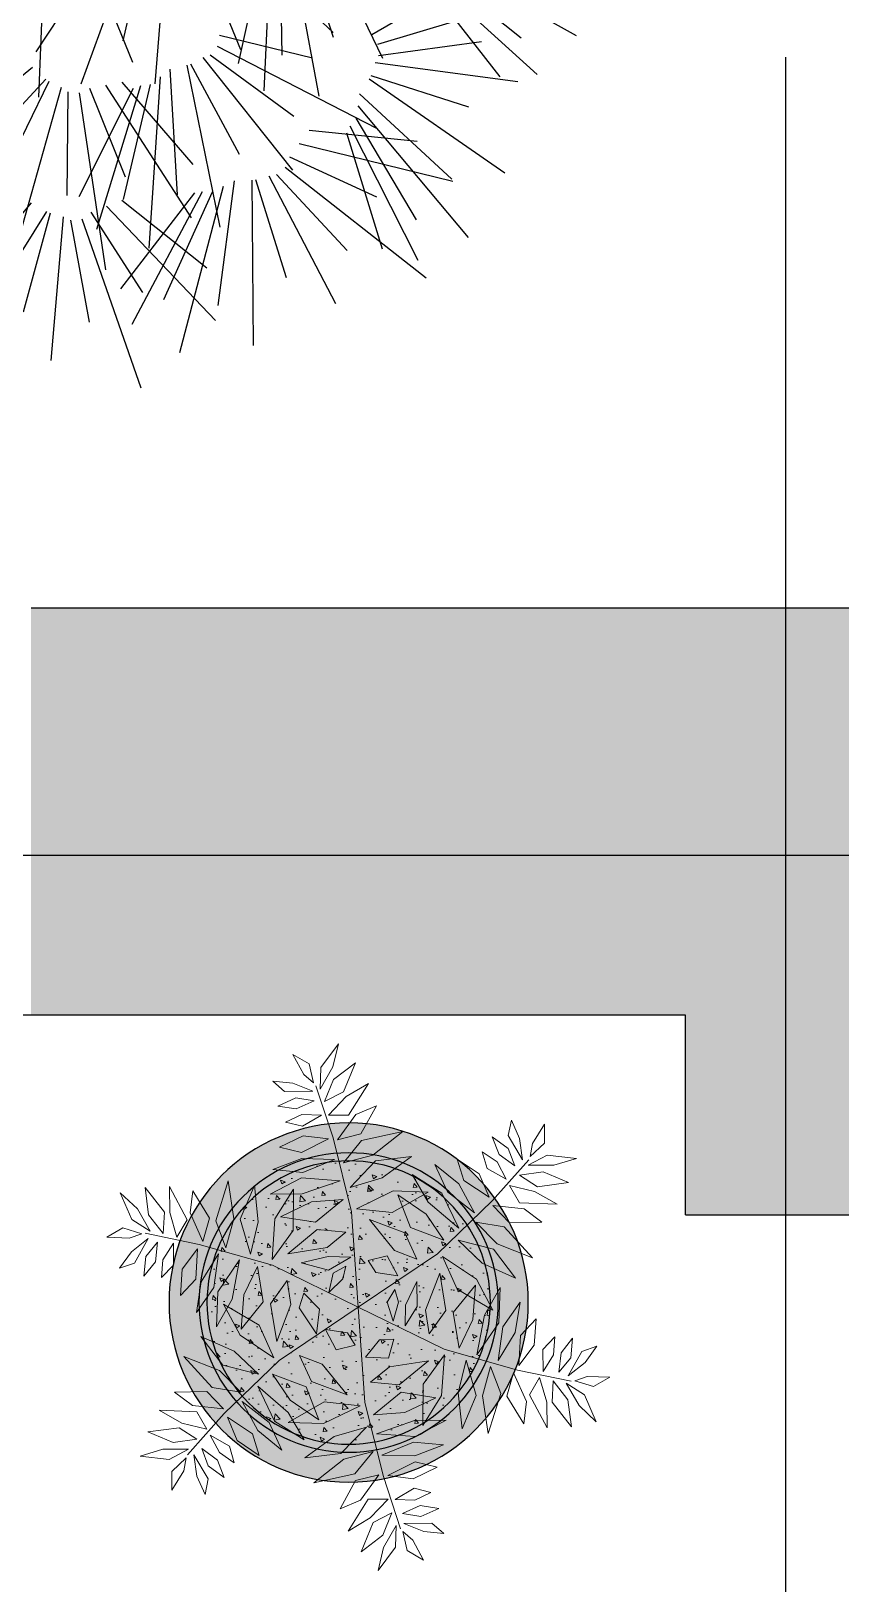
# Model space of a CAD drawing. Header units: millimetres. Extents: x 11159 to 50121, y 18346 to 37577.
# Drawn here: x 16090 to 17105, y 34044 to 35989 of the extents above; entities that cross this region are included whole.
import ezdxf

# ---------------------------------------------------------------- set-up
doc = ezdxf.new("R2010")
doc.units = ezdxf.units.MM
for name, color, linetype in [('axis', 40, 'Continuous'), ('floor hatch', 252, 'Continuous'), ('HATCH', 8, 'Continuous'), ('wall', 5, 'Continuous')]:
    doc.layers.add(name, color=color, linetype=linetype)

# ---------------------------------------------------------------- blocks, each defined once
blk = doc.blocks.new('rast1')
at = {"color": 0}
for p, q in [((-0.06315811164677143, -0.03585468872915953), (0.08569683972746134, -0.4027261368464679)), ((0.2192878499627113, -0.037205571657978), (0.3562046596780419, -0.3712459012167528)), ((0.2622560076415539, -0.02003540599253029), (0.5882313828915358, -0.3283682828769088)), ((0.5316840847954154, -0.01969817979261279), (0.7117006741464138, -0.3923900796798989)), ((0.04970794729888439, -0.06177469692192972), (-0.1565440567210317, -0.3767795282183215)), ((-0.1321830898523331, -0.04221095365937799), (-0.1495096860453486, -0.4905734157655388)), ((0.1029881369322538, -0.05377449188381433), (-0.04425678215920925, -0.4581711359787732)), ((0.1316334316506982, -0.04232787631917745), (0.06173261161893606, -0.3493644630070776)), ((0.1757467733696103, -0.04463620169553906), (0.1413639755919576, -0.4570959546836093)), ((0.4736675499007106, -0.0645469173323363), (0.5523874089121819, -0.487655526958406)), ((0.4925197558477521, -0.0401302786776796), (0.588367591612041, -0.3400815787026659)), ((0.4156509516760707, -0.1093959731515497), (0.3504612315446138, -0.4058723679045215)), ((0.4318477623164654, -0.09851583372801542), (0.4143174327909946, -0.4746283439453691)), ((0.454815280623734, -0.08896387426648289), (0.4599880948662758, -0.3851852506631985)), ((0.8214491112157702, -0.1266474957810715), (1.197489694692194, -0.3359587271697819)), ((0.8209275240078568, -0.1805224418640137), (1.099373530596495, -0.4339701761491597)), ((0.8282245015725493, -0.1567421781364828), (1.059633322060108, -0.3417389880632982)), ((0.6848752424120903, -0.3334588669240475), (0.8921738211065531, -0.2134932789485902)), ((0.7001427207142115, -0.3574518320383504), (1.12998912204057, -0.2287615846144035)), ((0.8189728315919638, -0.1999361815396696), (1.005688882432878, -0.4392791747814044)), ((0.3036091579124331, -0.3348532447125763), (0.5362184839323163, -0.3919263967545703)), ((0.2799279922619462, -0.3846910753054544), (0.489791227504611, -0.5378651596838608)), ((0.2980005666613579, -0.3627333807526156), (0.6971608893945813, -0.5676727503305301)), ((0.7023183731362224, -0.3858071636641398), (0.9597808932885528, -0.3509083307581022)), ((-0.1649989252910018, -0.4162225922336802), (-0.4092732612043619, -0.6149375607492402)), ((0.1788138821721077, -0.4206449161283672), (0.1975116971880198, -0.7349822856485844)), ((0.221814421005547, -0.4105321046663448), (0.3040793426334858, -0.8161645828513429)), ((0.2310066279023886, -0.4072634500917047), (0.3528436692431569, -0.6331550681497902)), ((0.2615435784682631, -0.3912283844547346), (0.4863643953576684, -0.6736903378041461)), ((0.6935874307528138, -0.4032569120172411), (1.051395347341895, -0.4512428406160325)), ((-0.1316817821934819, -0.4452274763025343), (-0.4129575621336699, -0.748854155302979)), ((-0.1236610114574432, -0.4507815740071237), (-0.2359106158837676, -0.6815873669693246)), ((-0.09281318727880716, -0.4662101333960891), (-0.1908586695790291, -0.8136525574373081)), ((0.1055883467197418, -0.4622139520943165), (-0.004404289647936821, -0.8223105401266366)), ((0.01823145058006048, -0.4600387667305768), (0.2329613454639912, -0.7926699864910915)), ((0.05894724559038877, -0.4526332068489864), (0.2366459649056196, -0.6587533339625224)), ((0.1302046114578843, -0.4586381567642093), (0.06196585483849049, -0.7469389265170321)), ((0.1545093161985278, -0.4396413899958134), (0.1261562211439013, -0.8690756851574406)), ((0.6783053707331419, -0.444699622108601), (1.01861828006804, -0.68026776262559)), ((0.6826708419248462, -0.435974747990258), (0.9270178889855742, -0.5144974077120423)), ((-0.0767716458067298, -0.4773183289216831), (-0.07858951110392809, -0.737128977663815)), ((0.08720407262444496, -0.4687509682262316), (-0.04927502758800983, -0.7398992810631171)), ((-0.04839329607784748, -0.4791697047185153), (0.01829051692038774, -0.9228840017458424)), ((-0.02248434443026781, -0.4674443264957517), (0.0669973511248827, -0.689609736436978)), ((0.6542973695322871, -0.4817796864081174), (0.8855239441618323, -0.6955362329026684)), ((0.6455569481477141, -0.542853023740463), (0.7960470169782639, -0.798052163911052)), ((0.649927107617259, -0.5123162012314424), (0.9269468458369374, -0.8416758476523682)), ((0.5280233342200518, -0.57304589508567), (0.7987349517643452, -0.6009306921623647)), ((0.6215489469468594, -0.5799330880399793), (0.7109407652169466, -0.8700314421439543)), ((0.6302799908444285, -0.5624836474889889), (0.8003889443352818, -0.8983867238275707)), ((0.50350172072649, -0.606382193043828), (0.8879899503663182, -0.700834603398107)), ((0.4789801072329283, -0.639718491001986), (0.6965618832036853, -0.7398314980091527)), ((0.3843277720734477, -0.6985283894464374), (0.3882451960816979, -1.112400203361176)), ((0.3939727954566479, -0.6970606404356658), (0.4708019522950053, -0.9419454466551542)), ((0.4269948322325945, -0.6871020378312096), (0.5942235877737403, -1.007045311038382)), ((0.4462848799303174, -0.6841665398096666), (0.6233238521963358, -0.8743298379704356)), ((0.4681905172765255, -0.6660309031140059), (0.8212893158197403, -0.9428888941183686)), ((0.2411247892305255, -0.730187320150435), (0.05574204958975315, -0.9705645074136555)), ((0.2604146441444755, -0.7272520833648741), (0.08418508432805538, -1.059984821360558)), ((0.2852625232189894, -0.7284052344039083), (0.1636340208351612, -0.9985540255438536)), ((0.3127263765782118, -0.7143577240640298), (0.2035197196528316, -1.130640822462738)), ((0.3401900380849838, -0.7003104751929641), (0.2989900056272745, -1.012496553361416)), ((-0.1680109398439527, -0.7548471292247996), (-0.3708441704511642, -0.9957127989036962)), ((-0.1298601534217596, -0.7771144324215129), (-0.349436235614121, -1.12795851228293)), ((0.02017985284328461, -0.7636478757485747), (0.293291075155139, -1.050288272090256)), ((0.05879428517073393, -0.748763523530215), (0.2718834429979324, -0.9180424420628697)), ((-0.1209427062422037, -0.7810716935200617), (-0.1880799327045679, -1.028789033531211)), ((-0.08775497693568468, -0.7904633532743901), (-0.1191404229030013, -1.150107772555202)), ((-0.06992008350789547, -0.7983778754714876), (-0.02315058838576078, -1.053950745961629)), ((-0.04169572424143553, -0.794893077109009), (0.1067378148436546, -1.218327361159027)), ((-0.01843457855284214, -0.7785322280833498), (0.1109904823824763, -0.9800603820476681))]:
    blk.add_line(p, q, dxfattribs=at)
blk = doc.blocks.new('palm')
at = {"color": 0, "linetype": 'ByBlock', "lineweight": -2}
for p, q in [((-16.34780773417515, 63.34208638438213), (-13.67129875094543, 58.33265981895056)), ((-12.27314728467172, 60.98957992412215), (-16.34780773417515, 63.34208638438213)), ((-4.976721973662279, 65.981712612298), (-9.332688853042782, 60.08371000499392)), ((-6.328262671087941, 60.22963906475889), (-4.976721973662279, 65.981712612298)), ((-11.16997261485812, 56.19568969318243), (-12.27314728467172, 60.98957992412215)), ((-9.542587877316691, 54.66226492340684), (-6.328262671087941, 60.22963906475889)), ((-9.332688853042782, 60.08371000499392), (-9.542587877316691, 54.66226492340684)), ((-6.17978619364294, 57.07567470455433), (-0.71632255899749, 61.24553174309585)), ((-0.71632255899749, 61.24553174309585), (-3.699571186509274, 53.96113719606547)), ((-21.42180098647077, 56.6709308870395), (-16.42042186957951, 56.15879586695519)), ((-18.44592448165531, 54.06202755699815), (-21.42180098647077, 56.6709308870395)), ((-16.42042186957951, 56.15879586695519), (-11.39977603828629, 54.15090486741428)), ((-13.67129875094543, 58.33265981895056), (-11.16997261485812, 56.19568969318243)), ((-6.300786872758181, 42.39817918314839), (-10.62833803307149, 55.48707470562294)), ((-8.42389953347083, 51.54200153737293), (-6.17978619364294, 57.07567470455433)), ((-3.023767071506882, 52.77915753484376), (2.555234852497961, 56.09050492409006)), ((2.555234852497961, 56.09050492409006), (-2.464706868568101, 48.10146099146732)), ((-20.15463505808839, 50.3967020337077), (-15.64459424633969, 52.44467971153426)), ((-11.39977603828629, 54.15090486741428), (-18.44592448165531, 54.06202755699815)), ((-15.64459424633969, 52.44467971153426), (-11.06123740313706, 51.67901186753443)), ((-11.06123740313706, 51.67901186753443), (-15.52841937933408, 49.70526578588033)), ((-3.699571186509274, 53.96113719606547), (-8.42389953347083, 51.54200153737293)), ((-7.476640996384958, 48.12481176664551), (-3.023767071506882, 52.77915753484376)), ((-15.52841937933408, 49.70526578588033), (-20.15463505808839, 50.3967020337077)), ((-18.18871168539408, 46.39138537114195), (-14.15570112745991, 48.31887384615584)), ((-14.15570112745991, 48.31887384615584), (-9.229482456568803, 48.14705987862908)), ((-9.229482456568803, 48.14705987862908), (-13.97244204738854, 45.34277813721383)), ((-2.464706868568101, 48.10146099146732), (-7.476640996384958, 48.12481176664551)), ((-5.196406580234907, 41.95851548365681), (-0.5832933300844161, 48.30190766800115)), ((-0.5832933300844161, 48.30190766800115), (4.54850227962379, 50.48579190570308)), ((4.54850227962379, 50.48579190570308), (0.6726810097170528, 43.41979773903222)), ((37.59612747323263, 43.00565249999272), (38.36756547844016, 46.88728821477889)), ((38.36756547844016, 46.88728821477889), (40.42473312330912, 42.29990045120576)), ((-19.73838966635958, 40.06087751837003), (-13.78670308222536, 42.95910483536318)), ((-13.97244204738854, 45.34277813721383), (-18.18871168539408, 46.39138537114195)), ((-13.78670308222536, 42.95910483536318), (-7.450504778840696, 42.17118887937795)), ((0.6726810097170528, 43.41979773903222), (-5.196406580234907, 41.95851548365681)), ((0.852823627044927, 41.73218389936301), (11.13320056869998, 44.01177509531408)), ((11.13320056869998, 44.01177509531408), (3.620007837380399, 38.05606312627424)), ((41.19617112851847, 36.94794750682559), (37.59612747323263, 43.00565249999272)), ((46.68195262191512, 45.82866069514239), (43.68191605799439, 41.00602151058047)), ((46.68195262191512, 41.12364666753092), (46.68195262191512, 45.82866069514239)), ((-14.23823369615093, 38.76589591455013), (-19.73838966635958, 40.06087751837003)), ((-7.450504778840696, 42.17118887937795), (-14.23823369615093, 38.76589591455013)), ((-1.647095395672295, 23.8752830537087), (-6.300786872758181, 42.39817918314839)), ((-3.723027135381926, 36.15908277337257), (0.852823627044927, 41.73218389936301)), ((32.2817768936784, 34.7718782284428), (31.08176271094999, 38.94757849623784)), ((31.08176271094999, 38.94757849623784), (34.76752182315613, 36.41863374700915)), ((35.28181345760095, 38.30063847238125), (33.56750653333074, 42.65277592205348)), ((33.56750653333074, 42.65277592205348), (37.59612747323263, 39.77095570197525)), ((37.59612747323263, 39.77095570197525), (39.22471894057526, 35.41881825230303)), ((40.42473312330912, 42.29990045120576), (41.19617112851847, 36.94794750682559)), ((43.08190896663109, 37.771324712563), (46.68195262191512, 41.12364666753092)), ((43.68191605799439, 41.00602151058047), (43.08190896663109, 37.771324712563)), ((-21.39553081084523, 34.48524336689115), (-14.16803302034532, 37.24073336908623)), ((-14.16803302034532, 37.24073336908623), (-5.93178882752909, 37.03841017235754)), ((-5.93178882752909, 37.03841017235754), (-13.85060440705638, 33.791272986482)), ((3.620007837380399, 38.05606312627424), (-3.723027135381926, 36.15908277337257)), ((-2.029764914577754, 30.03474968886621), (4.362896165450366, 36.63740057467294)), ((4.362896165450366, 36.63740057467294), (13.37057836348322, 37.77124721615473)), ((13.37057836348322, 37.77124721615473), (6.004588954314386, 32.42337611835501)), ((22.33879828286081, 28.8906115242462), (19.16733080509402, 35.77169372315075)), ((19.16733080509402, 35.77169372315075), (25.1674039329373, 30.89024251366027)), ((26.45313467968663, 31.71361971939587), (24.82454321233672, 37.12438579579612)), ((24.82454321233672, 37.12438579579612), (30.31032470573518, 33.41918726289077)), ((33.56750653333074, 26.65573022093668), (42.7390471389408, 36.94794750682559)), ((34.76752182315613, 36.41863374700915), (37.08183583878781, 32.06649629733511)), ((39.22471894057526, 35.41881825230303), (35.28181345760095, 38.30063847238125)), ((47.36767517020598, 38.12420129050224), (42.56761622509657, 35.59525654127174)), ((42.56761622509657, 35.59525654127174), (48.99626663754862, 35.59525654127174)), ((54.65347793769615, 37.30082297767513), (47.36767517020598, 38.12420129050224)), ((48.99626663754862, 35.59525654127174), (54.65347793769615, 37.30082297767513)), ((-35.71471947020837, 21.60465929939164), (-32.54871438219925, 31.64752192491324)), ((-32.54871438219925, 31.64752192491324), (-31.14751398577573, 22.16305081902647)), ((-14.23072761537514, 32.42712805165138), (-22.03400601264002, 28.32148121648243)), ((-13.85060440705638, 33.791272986482), (-21.39553081084523, 34.48524336689115)), ((-4.541646061599749, 31.68293556972458), (-14.23072761537514, 32.42712805165138)), ((-14.06050343132665, 28.36982790489674), (-4.541646061599749, 31.68293556972458)), ((6.004588954314386, 32.42337611835501), (-2.029764914577754, 30.03474968886621)), ((20.96735318628816, 28.53773605340029), (13.51011950494649, 33.24274897392024)), ((13.51011950494649, 33.24274897392024), (17.53874044484837, 26.36166677501569)), ((32.79606852812321, 27.53792055869417), (26.45313467968663, 31.71361971939587)), ((30.31032470573518, 33.41918726289077), (32.79606852812321, 27.53792055869417)), ((37.08183583878781, 32.06649629733511), (32.2817768936784, 34.7718782284428)), ((40.42473312330912, 33.06631179204123), (46.33909079422665, 33.88968899777865)), ((44.88193024072825, 30.18449046487149), (40.42473312330912, 33.06631179204123)), ((52.68202574975294, 31.24311909159769), (44.88193024072825, 30.18449046487149)), ((46.33909079422665, 33.88968899777865), (52.68202574975294, 31.24311909159769)), ((-59.63019991136389, 28.68088852753317), (-56.70036402324695, 21.95950871448986)), ((-55.32452930863656, 24.63438252348715), (-59.63019991136389, 28.68088852753317)), ((-53.39834720166618, 30.00241265149816), (-48.58150142723207, 23.77664673119398)), ((-52.51887698786959, 23.18598570677568), (-53.39834720166618, 30.00241265149816)), ((-47.29818414008878, 30.25815080180109), (-42.88944109896693, 21.91623139832882)), ((-47.21997476393881, 23.77091974655559), (-47.29818414008878, 30.25815080180109)), ((-42.12232517920347, 23.64580732938703), (-41.44772779400228, 29.1820146291484)), ((-41.44772779400228, 29.1820146291484), (-37.26630718411616, 22.29245764435473)), ((-29.54747219557066, 22.09707923297901), (-26.02557038384657, 30.46488465130278)), ((-26.02557038384657, 30.46488465130278), (-25.0771726495459, 21.41181502059771)), ((-22.03400601264002, 28.32148121648243), (-14.06050343132665, 28.36982790489674)), ((-20.88513060323567, 22.14950776797559), (-16.21910723326437, 29.59426342034567)), ((-16.21910723326437, 29.59426342034567), (-16.29497068239471, 19.25700743562084)), ((-0.4439647502003936, 24.66528809146803), (8.739471554210468, 29.16180688690656)), ((17.51983021391243, 28.84329110970793), (8.529572529942016, 23.74036291241464)), ((8.739471554210468, 29.16180688690656), (17.51983021391243, 28.84329110970793)), ((17.02444770331385, 23.30340826596876), (9.910075849660643, 28.18485947545923)), ((9.910075849660643, 28.18485947545923), (13.08154332742743, 19.95108631100265)), ((25.1674039329373, 19.77464802203212), (20.96735318628816, 28.53773605340029)), ((29.11030941591162, 23.656284843908), (22.33879828286081, 28.8906115242462)), ((25.1674039329373, 30.89024251366027), (29.11030941591162, 23.656284843908)), ((37.93898819383321, 30.53736704281255), (44.1962076924392, 29.00823778828817)), ((40.42473312330912, 26.1852295931385), (37.93898819383321, 30.53736704281255)), ((44.1962076924392, 29.00823778828817), (49.8534200996819, 25.83235301519926)), ((-52.11020520950296, 19.06700948922662), (-55.32452930863656, 24.63438252348715)), ((-48.58150142723207, 23.77664673119398), (-48.84863265677996, 18.47568974532987)), ((-45.41563029730605, 17.58744472383296), (-47.21997476393881, 23.77091974655559)), ((-38.9353440274117, 16.47903793930527), (-42.12232517920347, 23.64580732938703)), ((-11.66912034385678, 26.39530907333574), (-19.45376749726347, 22.67480721379616)), ((-3.78692956730265, 26.99125203158474), (-11.66912034385678, 26.39530907333574)), ((-10.73737658788559, 21.30449135061099), (-3.78692956730265, 26.99125203158474)), ((0, 0), (-1.647095395672295, 23.8752830537087)), ((8.529572529942016, 23.74036291241464), (-0.4439647502003936, 24.66528809146803)), ((17.53874044484837, 26.36166677501569), (25.1674039329373, 19.77464802203212)), ((19.85305446048005, 13.36406755801727), (33.56750653333074, 26.65573022093668)), ((33.7389374471768, 25.47947754435154), (41.53903295620694, 24.65610033861412)), ((37.93898819383321, 21.12734009467931), (33.7389374471768, 25.47947754435154)), ((49.8534200996819, 25.83235301519926), (40.42473312330912, 26.1852295931385)), ((41.53903295620694, 24.65610033861412), (45.99623007362607, 21.3037772765565)), ((-58.95509990658866, 19.86593325659123), (-63.02976035609208, 17.51342679633126)), ((-54.2518815814874, 18.42436498062125), (-58.95509990658866, 19.86593325659123)), ((-56.70036402324695, 21.95950871448986), (-52.11020520950296, 19.06700948922662)), ((-48.84863265677996, 18.47568974532987), (-52.51887698786959, 23.18598570677568)), ((-42.88944109896693, 21.91623139832882), (-45.41563029730605, 17.58744472383296)), ((-37.26630718411616, 22.29245764435473), (-38.9353440274117, 16.47903793930527)), ((-33.17619837898928, 14.85530549681789), (-35.71471947020837, 21.60465929939164)), ((-31.14751398577573, 22.16305081902647), (-33.17619837898928, 14.85530549681789)), ((-27.02573904076053, 13.25954704386095), (-29.54747219557066, 22.09707923297901)), ((-25.0771726495459, 21.41181502059771), (-27.02573904076053, 13.25954704386095)), ((-21.58274885033279, 11.94815945021764), (-20.88513060323567, 22.14950776797559)), ((-19.45376749726347, 22.67480721379616), (-10.73737658788559, 21.30449135061099)), ((11.71009712375962, 18.59839534544699), (2.795702888921369, 21.95071730041491)), ((2.795702888921369, 21.95071730041491), (9.05292238752736, 14.24625789577476)), ((13.08154332742743, 19.95108631100265), (21.48164482073298, 16.77520264500527)), ((21.48164482073298, 16.77520264500527), (17.02444770331385, 23.30340826596876)), ((29.4531712436019, 21.3037772765565), (36.56754309725329, 20.12752459997137)), ((34.76752182315613, 15.89301230724777), (29.4531712436019, 21.3037772765565)), ((36.56754309725329, 20.12752459997137), (43.68191605799439, 12.36425206331114)), ((45.99623007362607, 21.3037772765565), (37.93898819383321, 21.12734009467931)), ((-63.02976035609208, 17.51342679633126), (-57.35321480893981, 17.32663830837009)), ((-57.35321480893981, 17.32663830837009), (-54.2518815814874, 18.42436498062125)), ((-56.84515499288864, 13.85889541574761), (-52.59594716680294, 17.2029573605887)), ((-52.59594716680294, 17.2029573605887), (-56.04205195488612, 11.05637505700361)), ((-39.86829340608892, 15.74244785512201), (-53.36738517201229, 18.53912609170402)), ((-53.24072171957232, 12.67372290246749), (-50.28595634371231, 16.2601936152314)), ((-50.28595634371231, 16.2601936152314), (-50.81023283693503, 11.40462731349908)), ((-48.92322295061604, 11.90024009914487), (-46.31131829535661, 16.08056358129397)), ((-46.31131829535661, 16.08056358129397), (-46.25421894107421, 10.57089880167769)), ((-21.50014985615053, 10.51121549569143), (-39.86829340608892, 15.74244785512201)), ((-16.29497068239471, 19.25700743562084), (-21.58274885033279, 11.94815945021764)), ((-10.25163352349591, 19.44043922197488), (-17.61202769191914, 13.3965086619919)), ((-3.098023023687347, 18.77444393818769), (-10.25163352349591, 19.44043922197488)), ((-7.811159782075265, 14.96318935513227), (-3.098023023687347, 18.77444393818769)), ((14.71013368768035, 12.0701886173938), (11.71009712375962, 18.59839534544699)), ((24.99597412618095, 16.77520264500527), (33.91036836102103, 14.54032134169393)), ((31.08176271094999, 11.01156109775729), (24.99597412618095, 16.77520264500527)), ((43.68191605799439, 12.36425206331114), (34.76752182315613, 15.89301230724777)), ((-59.78936646491093, 9.78364156517091), (-56.84515499288864, 13.85889541574761)), ((-53.72214159142095, 7.743925004560879), (-53.24072171957232, 12.67372290246749)), ((-49.27047328924891, 7.443806874902293), (-48.92322295061604, 11.90024009914487)), ((-44.09702778796782, 9.539916465380884), (-40.24657330696209, 14.63326832068378)), ((-40.24657330696209, 14.63326832068378), (-40.69136837583028, 7.052276195154263)), ((-39.33543806037233, 6.350489748334439), (-35.04209824344071, 13.38212532844773)), ((-35.04209824344071, 13.38212532844773), (-36.18940379701417, 4.900660355144282)), ((-29.70904999453705, 11.90828754769427), (-35.19808080166331, 3.889391998252904)), ((-31.5992438761732, 2.008161129881046), (-29.70904999453705, 11.90828754769427)), ((-17.61202769191914, 13.3965086619919), (-7.811159782075265, 14.96318935513227)), ((-7.539706467083306, 12.72797924562838), (-14.32113603342077, 11.15876441990986)), ((-1.83085709531224, 12.50021619194922), (-7.539706467083306, 12.72797924562838)), ((-7.429696992971003, 9.278518863025965), (-1.83085709531224, 12.50021619194922)), ((0, 0), (19.85305446048005, 13.36406755801727)), ((7.252900006340496, 12.89356582312757), (2.452842168320785, 11.71731314654426)), ((2.452842168320785, 11.71731314654426), (4.424294356263999, 8.65905463749732)), ((9.910075849660643, 7.835676324668384), (7.252900006340496, 12.89356582312757)), ((9.05292238752736, 14.24625789577476), (14.71013368768035, 12.0701886173938)), ((21.1387841001324, 12.71712864125038), (29.62460215744613, 7.012299118930969)), ((24.82454321233672, 4.483354369702283), (21.1387841001324, 12.71712864125038)), ((33.91036836102103, 14.54032134169393), (39.39614874732979, 7.306362564851952)), ((-56.04205195488612, 11.05637505700361), (-59.78936646491093, 9.78364156517091)), ((-50.81023283693503, 11.40462731349908), (-53.72214159142095, 7.743925004560879)), ((-46.25421894107421, 10.57089880167769), (-49.27047328924891, 7.443806874902293)), ((-44.5629328786963, 2.9364917225721), (-44.09702778796782, 9.539916465380884)), ((-25.26857438803563, 10.21604938657947), (-28.69356804716881, 3.091899700275462)), ((-23.81891991531302, 1.353405039610152), (-25.26857438803563, 10.21604938657947)), ((0, 0), (-21.50014985615053, 10.51121549569143)), ((-14.32113603342077, 11.15876441990986), (-7.429696992971003, 9.278518863025965)), ((-6.307164827238012, 8.520507664250545), (-7.404420985571051, 3.718790295986764)), ((-3.083612012858794, 10.32354797703192), (-6.307164827238012, 8.520507664250545)), ((-3.859491669409181, 7.102794997208548), (-3.083612012858794, 10.32354797703192)), ((4.424294356263999, 8.65905463749732), (9.910075849660643, 7.835676324668384)), ((20.40773058083869, 8.554208638421187), (16.86408216960263, -0.7169325664490316)), ((21.96173175434524, -0.8420449836175976), (20.40773058083869, 8.554208638421187)), ((39.39614874732979, 7.306362564851952), (31.08176271094999, 11.01156109775729)), ((-40.69136837583028, 7.052276195154263), (-44.5629328786963, 2.9364917225721)), ((-40.56286161594107, -1.286451463351113), (-39.33543806037233, 6.350489748334439)), ((-36.18940379701417, 4.900660355144282), (-40.56286161594107, -1.286451463351113)), ((-17.8081578184574, 6.704255320797529), (-21.96173175434524, 0.8420438765242579)), ((-16.86408216960263, 0.7169314593575109), (-17.8081578184574, 6.704255320797529)), ((-7.404420985571051, 3.718790295986764), (-3.859491669409181, 7.102794997208548)), ((9.138637844453115, 4.424542344771908), (7.252900006340496, 1.248657571682998)), ((10.0815067635067, 1.248657571682998), (9.138637844453115, 4.424542344771908)), ((14.71680944978289, 6.439815430834642), (11.853991349235, 0.4979753190364136)), ((14.79260647342198, 0.165586577501017), (14.71680944978289, 6.439815430834642)), ((29.36384223982895, 5.510052261661258), (23.81891880821786, -1.353405039610152)), ((33.7389374471768, -0.7509723106377351), (24.82454321233672, 4.483354369702283)), ((28.69356804716881, -3.091900807365164), (29.36384223982895, 5.510052261661258)), ((29.62460215744613, 7.012299118930969), (33.7389374471768, -0.7509723106377351)), ((35.54412551758833, 4.921267757435999), (31.5992438761732, -2.008161129881046)), ((35.19808080166331, -3.889393105342606), (35.54412551758833, 4.921267757435999)), ((-35.19808080166331, 3.889391998252904), (-35.54412551758833, -4.921267757435999)), ((-35.54412551758833, -4.921267757435999), (-31.5992438761732, 2.008161129881046)), ((-33.7389374471768, 0.7509723106377351), (-24.82454321233672, -4.483355476791985)), ((-29.62460215744613, -7.012300226022489), (-33.7389374471768, 0.7509723106377351)), ((-28.69356804716881, 3.091899700275462), (-29.36384334691866, -5.510053368754598)), ((-29.36384334691866, -5.510053368754598), (-23.81891991531302, 1.353405039610152)), ((-21.96173175434524, 0.8420438765242579), (-20.40773058083869, -8.554208638421187)), ((-20.40773058083869, -8.554208638421187), (-16.86408216960263, 0.7169314593575109)), ((0, 0), (-19.85305446048005, -13.36406755801727)), ((-13.62667078308004, 3.488284976512659), (-14.79260647342198, -0.1655876845925377)), ((-9.711108247447555, -0.4979753190364136), (-13.62667078308004, 3.488284976512659)), ((0, 0), (1.647095395672295, -23.8752830537087)), ((0, 0), (21.50014874906265, -10.51121549569143)), ((7.252900006340496, 1.248657571682998), (8.710060559838894, -3.456355348836951)), ((8.710060559838894, -3.456355348836951), (10.0815067635067, 1.248657571682998)), ((11.853991349235, 0.4979753190364136), (11.7409329449747, -4.664538760189316)), ((11.7409329449747, -4.664538760189316), (14.79260647342198, 0.165586577501017)), ((36.18940379701417, -4.900661462235803), (40.56286161594107, 1.286451463351113)), ((40.56286161594107, 1.286451463351113), (39.33543695328262, -6.35049085542596)), ((-14.79260647342198, -0.1655876845925377), (-10.43104324620799, -6.675066851823431)), ((-10.43104324620799, -6.675066851823431), (-9.711108247447555, -0.4979753190364136)), ((16.86408216960263, -0.7169325664490316), (17.8081578184574, -6.704255320797529)), ((17.8081578184574, -6.704255320797529), (21.96173175434524, -0.8420449836175976)), ((23.81891880821786, -1.353405039610152), (25.26857438803563, -10.21604938657947)), ((25.26857438803563, -10.21604938657947), (28.69356804716881, -3.091900807365164)), ((31.5992438761732, -2.008161129881046), (29.70904999453705, -11.90828754769427)), ((29.70904999453705, -11.90828754769427), (35.19808080166331, -3.889393105342606)), ((40.69136837583028, -7.052276195154263), (44.5629328786963, -2.93649282966544)), ((44.5629328786963, -2.93649282966544), (44.09702778796782, -9.539917572474224)), ((-39.39614985441949, -7.306363671941654), (-31.08176271094999, -11.01156109775729)), ((-33.91036836102103, -14.54032134169393), (-39.39614985441949, -7.306363671941654)), ((-21.1387841001324, -12.71712864125038), (-29.62460215744613, -7.012300226022489)), ((-24.82454321233672, -4.483355476791985), (-21.1387841001324, -12.71712864125038)), ((-2.709988539090773, -6.424173334184161), (-8.195768925394077, -5.600796128448565)), ((-8.195768925394077, -5.600796128448565), (-5.538594189161813, -10.65868562690957)), ((-0.7385352440524002, -9.482431843232916), (-2.709988539090773, -6.424173334184161)), ((35.04209824344071, -13.38212532844773), (36.18940379701417, -4.900661462235803)), ((39.33543695328262, -6.35049085542596), (35.04209824344071, -13.38212532844773)), ((40.24657330696209, -14.63326832068378), (40.69136837583028, -7.052276195154263)), ((46.25421894107421, -10.57089990877103), (49.27047328924891, -7.443806874902293)), ((49.27047328924891, -7.443806874902293), (48.92322295061604, -11.90024009914487)), ((50.81023283693503, -11.40462731349908), (53.72214159142095, -7.743926111654218)), ((53.72214159142095, -7.743926111654218), (53.24072171957232, -12.67372400955901)), ((-31.08176271094999, -11.01156109775729), (-24.99597412618095, -16.77520264500527)), ((-5.538594189161813, -10.65868562690957), (-0.7385352440524002, -9.482431843232916)), ((5.286813891183556, -8.161079318460907), (1.83085709531224, -12.50021619194922)), ((8.921069996940787, -7.982880753910649), (5.286813891183556, -8.161079318460907)), ((7.539705359993604, -12.72797924562838), (8.921069996940787, -7.982880753910649)), ((21.50014874906265, -10.51121549569143), (39.8682934060962, -15.74244896221171)), ((44.09702778796782, -9.539917572474224), (40.24657330696209, -14.63326832068378)), ((46.31131829535661, -16.08056358129397), (46.25421894107421, -10.57089990877103)), ((50.28595523661534, -16.2601936152314), (50.81023283693503, -11.40462731349908)), ((52.59594716680294, -17.2029573605887), (56.04205084779824, -11.05637505700361)), ((56.04205084779824, -11.05637505700361), (59.78936535781395, -9.783642672262431)), ((59.78936535781395, -9.783642672262431), (56.84515499288864, -13.85889652284095)), ((-43.68191605799439, -12.36425317040266), (-34.76752182315613, -15.89301230724777)), ((-36.56754420434299, -20.12752459997137), (-43.68191605799439, -12.36425317040266)), ((-24.99597412618095, -16.77520264500527), (-33.91036836102103, -14.54032134169393)), ((-19.85305446048005, -13.36406755801727), (-33.56750764042772, -26.65573132802638)), ((-9.05292238752736, -14.24625789577476), (-14.71013479477006, -12.0701897244835)), ((-14.71013479477006, -12.0701897244835), (-11.71009823084933, -18.59839534544699)), ((-2.795703996009252, -21.95071730041491), (-9.05292238752736, -14.24625789577476)), ((1.83085709531224, -12.50021619194922), (7.539705359993604, -12.72797924562838)), ((7.811159782075265, -14.96319046222379), (3.098023023687347, -18.77444504528103)), ((17.61202658482944, -13.3965086619919), (7.811159782075265, -14.96319046222379)), ((10.25163352349591, -19.44044032906459), (17.61202658482944, -13.3965086619919)), ((16.29497068239471, -19.25700743562084), (21.58274774324309, -11.94815945021764)), ((21.58274774324309, -11.94815945021764), (20.88513060323567, -22.14950776797559)), ((25.0771726495459, -21.41181502059771), (27.02573793367083, -13.25954704386095)), ((27.02573793367083, -13.25954704386095), (29.54747108848096, -22.09708034007235)), ((31.14751287867875, -22.16305081902647), (33.17619837898928, -14.85530549681789)), ((33.17619837898928, -14.85530549681789), (35.71471947020837, -21.60465929939164)), ((48.92322295061604, -11.90024009914487), (46.31131829535661, -16.08056358129397)), ((53.24072171957232, -12.67372400955901), (50.28595523661534, -16.2601936152314)), ((56.84515499288864, -13.85889652284095), (52.59594716680294, -17.2029573605887)), ((-34.76752182315613, -15.89301230724777), (-29.4531712436019, -21.30377838364802)), ((-13.08154332742743, -19.95108631100265), (-21.48164592782268, -16.77520264500527)), ((-21.48164592782268, -16.77520264500527), (-17.02444881040356, -23.30340937306028)), ((-11.71009823084933, -18.59839534544699), (-2.795703996009252, -21.95071730041491)), ((3.098023023687347, -18.77444504528103), (10.25163352349591, -19.44044032906459)), ((16.21910723326437, -29.59426342034567), (16.29497068239471, -19.25700743562084)), ((37.26630718411616, -22.29245875144625), (38.935342920322, -16.47903904639679)), ((38.935342920322, -16.47903904639679), (42.12232517920347, -23.64580732938703)), ((39.8682934060962, -15.74244896221171), (53.36738517201229, -18.53912719879736)), ((42.88943999187723, -21.91623139832882), (45.41562919021089, -17.58744472383296)), ((45.41562919021089, -17.58744472383296), (47.21997476393881, -23.77091974655559)), ((48.58150142723207, -23.77664673119398), (48.84863265677996, -18.47569085242321)), ((48.84863265677996, -18.47569085242321), (52.51887698786959, -23.18598570677568)), ((56.70036402324695, -21.95950982158138), (52.11020410240781, -19.06700948922662)), ((52.11020410240781, -19.06700948922662), (55.32452930863656, -24.63438363057867)), ((57.35321480893981, -17.32663830837009), (54.2518815814874, -18.42436498062125)), ((54.2518815814874, -18.42436498062125), (58.95509879949896, -19.86593325659123)), ((63.02976035609208, -17.51342679633126), (57.35321480893981, -17.32663830837009)), ((58.95509879949896, -19.86593325659123), (63.02976035609208, -17.51342679633126)), ((-45.99623007362607, -21.30377838364802), (-37.93898930092109, -21.12734009467931)), ((-41.53903295620694, -24.65610033861412), (-45.99623007362607, -21.30377838364802)), ((-37.93898930092109, -21.12734009467931), (-33.7389374471768, -25.47947754435154)), ((-29.4531712436019, -21.30377838364802), (-36.56754420434299, -20.12752459997137)), ((-17.53874044484837, -26.36166788210721), (-25.16740504002701, -19.77464912912365)), ((-25.16740504002701, -19.77464912912365), (-20.96735318628816, -28.53773605340029)), ((-17.02444881040356, -23.30340937306028), (-9.910075849660643, -28.18486058255075)), ((-9.910075849660643, -28.18486058255075), (-13.08154332742743, -19.95108631100265)), ((10.73737658788559, -21.30449245770433), (3.786928460212948, -26.99125203158474)), ((19.45376639016831, -22.67480721379616), (10.73737658788559, -21.30449245770433)), ((11.66911923676707, -26.39530907333574), (19.45376639016831, -22.67480721379616)), ((20.88513060323567, -22.14950776797559), (16.21910723326437, -29.59426342034567)), ((26.02557038384657, -30.46488465130278), (25.0771726495459, -21.41181502059771)), ((29.54747108848096, -22.09708034007235), (26.02557038384657, -30.46488465130278)), ((32.54871438219925, -31.64752303200294), (31.14751287867875, -22.16305081902647)), ((35.71471947020837, -21.60465929939164), (32.54871438219925, -31.64752303200294)), ((41.44772779400228, -29.1820146291484), (37.26630718411616, -22.29245875144625)), ((47.29818414008878, -30.2581519088908), (42.88943999187723, -21.91623139832882)), ((52.51887698786959, -23.18598570677568), (53.39834720166618, -30.00241375858786)), ((59.63019991136389, -28.68088852753317), (56.70036402324695, -21.95950982158138)), ((-49.8534200996819, -25.83235412228896), (-40.42473312330912, -26.1852295931385)), ((-44.1962076924392, -29.00823778828817), (-49.8534200996819, -25.83235412228896)), ((-33.56750764042772, -26.65573132802638), (-42.7390471389408, -36.94794750682559)), ((-33.7389374471768, -25.47947754435154), (-41.53903295620694, -24.65610033861412)), ((-40.42473312330912, -26.1852295931385), (-37.93898930092109, -30.53736704281255)), ((-25.16740504002701, -30.89024362075179), (-29.11030941591162, -23.656284843908)), ((-29.11030941591162, -23.656284843908), (-22.33879938995597, -28.89061263133954)), ((-13.51011950494649, -33.24275008101176), (-17.53874044484837, -26.36166788210721)), ((-17.51983021391243, -28.84329110970793), (-8.529572529942016, -23.74036291241464)), ((0.4439636431106919, -24.66528809146803), (-8.739471554210468, -29.1618079939999)), ((-8.529572529942016, -23.74036291241464), (0.4439636431106919, -24.66528809146803)), ((1.647095395672295, -23.8752830537087), (6.300786872758181, -42.39817918314839)), ((3.786928460212948, -26.99125203158474), (11.66911923676707, -26.39530907333574)), ((42.12232517920347, -23.64580732938703), (41.44772779400228, -29.1820146291484)), ((47.21997476393881, -23.77091974655559), (47.29818414008878, -30.2581519088908)), ((53.39834720166618, -30.00241375858786), (48.58150142723207, -23.77664673119398)), ((55.32452930863656, -24.63438363057867), (59.63019991136389, -28.68088852753317)), ((-52.68202574975294, -31.24311909159769), (-44.88193024072825, -30.18449157196301)), ((-44.88193024072825, -30.18449157196301), (-40.42473312330912, -33.06631179204123)), ((-37.93898930092109, -30.53736704281255), (-44.1962076924392, -29.00823778828817)), ((-30.31032470573518, -33.41918836998047), (-32.79606963521292, -27.53792055869417)), ((-32.79606963521292, -27.53792055869417), (-26.45313467968663, -31.7136208264892)), ((-19.167331912191, -35.77169483024227), (-25.16740504002701, -30.89024362075179)), ((-22.33879938995597, -28.89061263133954), (-19.167331912191, -35.77169483024227)), ((-20.96735318628816, -28.53773605340029), (-13.51011950494649, -33.24275008101176)), ((-8.739471554210468, -29.1618079939999), (-17.51983021391243, -28.84329110970793)), ((-6.004590061404087, -32.42337611835501), (2.029764914577754, -30.03474968886439)), ((2.029764914577754, -30.03474968886439), (-4.362897272540067, -36.63740168176628)), ((14.06050343132665, -28.36982901199008), (4.541646061599749, -31.68293667681792)), ((22.03400601264002, -28.32148232357395), (14.06050343132665, -28.36982901199008)), ((14.23072761537514, -32.4271291587429), (22.03400601264002, -28.32148232357395)), ((-46.33909079422665, -33.88968899777865), (-52.68202574975294, -31.24311909159769)), ((-40.42473312330912, -33.06631179204123), (-46.33909079422665, -33.88968899777865)), ((-34.76752182315613, -36.41863374700915), (-37.08183583878781, -32.06649629733511)), ((-37.08183583878781, -32.06649629733511), (-32.2817768936784, -34.77187933553614)), ((-32.2817768936784, -34.77187933553614), (-31.08176271094999, -38.94757849623784)), ((-24.82454321233672, -37.12438579579612), (-30.31032470573518, -33.41918836998047)), ((-26.45313467968663, -31.7136208264892), (-24.82454321233672, -37.12438579579612)), ((-13.37057836348322, -37.77124832324444), (-6.004590061404087, -32.42337611835501)), ((4.541646061599749, -31.68293667681792), (14.23072761537514, -32.4271291587429)), ((5.93178882752909, -37.03841017235754), (13.85060440705638, -33.791272986482)), ((13.85060440705638, -33.791272986482), (21.39552970375735, -34.48524336689115)), ((21.39552970375735, -34.48524336689115), (14.16803302034532, -37.24073336908623)), ((-48.99626663754862, -35.59525654127174), (-54.65347793769615, -37.30082408476483)), ((-54.65347793769615, -37.30082408476483), (-47.36767517020598, -38.12420129050224)), ((-42.56761733218627, -35.59525654127174), (-48.99626663754862, -35.59525654127174)), ((-47.36767517020598, -38.12420129050224), (-42.56761733218627, -35.59525654127174)), ((-43.08190896663109, -37.771324712563), (-46.68195262191512, -41.12364777462062)), ((-43.68191605799439, -41.00602151058047), (-43.08190896663109, -37.771324712563)), ((-40.42473312330912, -42.29990045120576), (-41.19617112851847, -36.94794750682559)), ((-41.19617112851847, -36.94794750682559), (-37.59612747323263, -43.00565249999272)), ((-37.59612747323263, -39.77095570197525), (-39.22471894057526, -35.41881825230303)), ((-39.22471894057526, -35.41881825230303), (-35.28181345760095, -38.30063957947095)), ((-35.28181345760095, -38.30063957947095), (-33.56750764042772, -42.652777029145)), ((-31.08176271094999, -38.94757849623784), (-34.76752182315613, -36.41863374700915)), ((-4.362897272540067, -36.63740168176628), (-13.37057836348322, -37.77124832324444)), ((-11.13320167579514, -44.01177509531408), (-3.620007837380399, -38.05606312627424)), ((-3.620007837380399, -38.05606312627424), (3.723027135381926, -36.1590838804641)), ((3.723027135381926, -36.1590838804641), (-0.8528247341346287, -41.73218389936301)), ((14.16803302034532, -37.24073336908623), (5.93178882752909, -37.03841017235754)), ((7.450504778840696, -42.17118998646947), (14.23823369615093, -38.76589702164347)), ((14.23823369615093, -38.76589702164347), (19.73838966635958, -40.06087862545974)), ((-46.68195262191512, -45.82866069514239), (-43.68191605799439, -41.00602151058047)), ((-46.68195262191512, -41.12364777462062), (-46.68195262191512, -45.82866069514239)), ((-38.36756547844016, -46.88728932186859), (-40.42473312330912, -42.29990045120576)), ((-33.56750764042772, -42.652777029145), (-37.59612747323263, -39.77095570197525)), ((-0.8528247341346287, -41.73218389936301), (-11.13320167579514, -44.01177509531408)), ((-0.6726810097170528, -43.41979884612374), (5.196405473139748, -41.95851548365681)), ((5.196405473139748, -41.95851548365681), (0.5832922229965334, -48.30190766800115)), ((6.300786872758181, -42.39817918314839), (10.62833803307149, -55.48707470562294)), ((13.78670308222536, -42.95910483536318), (7.450504778840696, -42.17118998646947)), ((19.73838966635958, -40.06087862545974), (13.78670308222536, -42.95910483536318)), ((-37.59612747323263, -43.00565249999272), (-38.36756547844016, -46.88728932186859)), ((-4.54850227962379, -50.48579301279642), (-0.6726810097170528, -43.41979884612374)), ((9.229482456568803, -48.14705987862908), (13.97244204739582, -45.34277813721383)), ((13.97244204739582, -45.34277813721383), (18.18871057830438, -46.39138537114195)), ((18.18871057830438, -46.39138537114195), (14.15570112745991, -48.31887384615402)), ((0.5832922229965334, -48.30190766800115), (-4.54850227962379, -50.48579301279642)), ((-2.555235959593119, -56.09050492409006), (2.464706868568101, -48.10146099146732)), ((2.464706868568101, -48.10146099146732), (7.476640996377682, -48.12481176664551)), ((7.476640996377682, -48.12481176664551), (3.023765964409904, -52.77915753484376)), ((14.15570112745991, -48.31887384615402), (9.229482456568803, -48.14705987862908)), ((11.06123740313706, -51.67901186753443), (15.52841937933408, -49.70526689297003)), ((15.52841937933408, -49.70526689297003), (20.15463395099141, -50.3967020337077)), ((20.15463395099141, -50.3967020337077), (15.64459424633969, -52.44467971153426)), ((3.023765964409904, -52.77915753484376), (-2.555235959593119, -56.09050492409006)), ((0.7163214519077883, -61.24553174309585), (3.699570079414116, -53.96113719606547)), ((3.699570079414116, -53.96113719606547), (8.42389953347083, -51.54200153737111)), ((8.42389953347083, -51.54200153737111), (6.17978619364294, -57.07567470455433)), ((15.64459424633969, -52.44467971153426), (11.06123740313706, -51.67901186753443)), ((11.39977603828629, -54.15090486741428), (18.44592337456561, -54.06202755699815)), ((16.42042186957951, -56.15879697404671), (11.39977603828629, -54.15090486741428)), ((18.44592337456561, -54.06202755699815), (21.42179987937379, -56.6709308870395)), ((6.17978619364294, -57.07567470455433), (0.7163214519077883, -61.24553174309585)), ((9.542587877316691, -54.66226603049836), (6.328262671087941, -60.22964017185041)), ((9.332688853042782, -60.08371111208362), (9.542587877316691, -54.66226603049836)), ((13.67129875094543, -58.33265981895056), (11.16997261485812, -56.19568969318243)), ((11.16997261485812, -56.19568969318243), (12.27314617758384, -60.98958103121367)), ((16.34780773417515, -63.34208749147365), (13.67129875094543, -58.33265981895056)), ((21.42179987937379, -56.6709308870395), (16.42042186957951, -56.15879697404671)), ((4.976721973662279, -65.981712612298), (9.332688853042782, -60.08371111208362)), ((6.328262671087941, -60.22964017185041), (4.976721973662279, -65.981712612298)), ((12.27314617758384, -60.98958103121367), (16.34780773417515, -63.34208749147365))]:
    blk.add_line(p, q, dxfattribs=at)
blk = doc.blocks.new('plant 1')
at = {"layer": 'floor hatch', "linetype": 'Continuous', "lineweight": 0}
h = blk.add_hatch(color=254, dxfattribs=at)
h.dxf.hatch_style = 1
h.paths.add_polyline_path([(232.7276416264358, -0.05593235410401576, 1), (-217.2723583735642, -0.05593235410401576, 1)])
h.paths.add_polyline_path([(195.2276416264358, -0.05593235410401576, 1), (-179.7723583735642, -0.05593235410401576, 1)], flags=16)
h.paths.add_polyline_path([(185.2276416264358, -0.05593235410401576, 1), (-169.7723583735642, -0.05593235410401576, 1)], flags=0)
h = blk.add_hatch(color=254, dxfattribs=at)
h.dxf.hatch_style = 1
h.paths.add_polyline_path([(185.2276416264358, -0.05593235410401576, 1), (-169.7723583735642, -0.05593235410401576, 1)], flags=16)
h.paths.add_polyline_path([(195.2276416264358, -0.05593235410401576, 1), (-179.7723583735642, -0.05593235410401576, 1)])
h = blk.add_hatch(color=256, dxfattribs=at)
h.dxf.hatch_style = 1
h.paths.add_polyline_path([(185.2276416264358, -0.05593235410401576, 1), (-169.7723583735642, -0.05593235410401576, 1)])
h = blk.add_hatch(dxfattribs=at)
h.set_pattern_fill('AR-CONC,_O', color=0, scale=8)
h.set_pattern_definition([(49.99999999999999, (-27003.82945962198, 1410.960454318896), (57.38081460806028, -5.020170798607609), [6, -66]), (355, (-27003.82945962198, 1410.960454318896), (-11.10010668904, 60.17537069600095), [4.8, -52.8]), (100.4514, (-26999.04772522198, 1410.542107118896), (46.28075053712173, 55.15516336487629), [5.099215200000001, -56.09136896]), (46.18420000000001, (-27003.82945962198, 1426.960454318896), (85.37928389005155, -13.24152114632145), [9, -99]), (96.6356, (-26996.71452002198, 1425.856989758896), (74.77301644389627, 77.92942967203534), [7.64882304, -84.13704]), (351.1842, (-27003.82945962198, 1426.960454318896), (74.77295561069018, 77.92948807402597), [7.2, -79.2]), (21, (-26995.82945962198, 1422.960454318896), (47.75256416947693, -32.20951125322711), [6, -66]), (326.0000000000001, (-26995.82945962198, 1422.960454318896), (19.46522655372654, 58.01200360374824), [4.8, -52.8]), (71.4514, (-26991.85008098198, 1420.276325838896), (67.2178102865192, 25.80243973679619), [5.099215200000001, -56.09136896]), (37.50000000000001, (-27003.82945962198, 1410.960454318896), (0.9727884253832535, 26.63150830650492), [0, -52.16, 0, -53.6, 0, -53]), (7.499999999999999, (-27003.82945962198, 1410.960454318896), (21.04556299537189, 31.55293695058882), [0, -30.56, 0, -50.96, 0, -20.2]), (327.5, (-27021.66945962198, 1410.960454318896), (42.70579489379272, -1.804389738750384), [0, -20, 0, -62.4, 0, -82.8]), (317.5, (-27029.66945962198, 1410.960454318896), (46.6548935473909, 8.008398586585415), [0, -26, 0, -41.44, 0, -58.8])])
h.paths.add_polyline_path([(185.2276416264358, -0.05593235410401576, 1), (-169.7723583735642, -0.05593235410401576, 1)])
for radius in [225, 187.5, 177.5]:
    blk.add_circle((7.727641626435798, -0.05593235410401576), radius)
at = {"color": 72, "linetype": 'Continuous', "lineweight": 0, "xscale": -5, "yscale": 5, "zscale": 0.5}
blk.add_blockref('palm', (-4.274042331238888, -5.923439963593864), dxfattribs=at)

msp = doc.modelspace()

# ---------------------------------------------------------------- hatches: boundary and pattern name
at = {"layer": 'HATCH', "true_color": 0x2b2b2b}
h = msp.add_hatch(color=250, dxfattribs=at)
h.dxf.hatch_style = 1
h.paths.add_polyline_path([(28745.11289988665, 35266.37710312664), (23290.11289988665, 35266.37710312664), (23290.11289988665, 34756.37710312664), (24035.11289988665, 34756.37710312664), (24035.11289988665, 33047.46580756808), (23905.11289988663, 33047.46580756807), (23905.11289988665, 32525.28839868515), (24035.11289988665, 32525.28839868515), (24035.11289988665, 30816.37710312666), (20510.11289988665, 30816.37710312666), (20510.11289988663, 29176.37710312665), (20835.11289988665, 29176.37710312665), (20835.11289988665, 29296.37710312665), (20760.11289988663, 29296.37710312665), (20760.11289988665, 30696.37710312666), (21640.11289988665, 30696.37710312666), (21640.11289988665, 29296.37710312664), (21545.11289988665, 29296.37710312664), (21545.11289988665, 29176.37710312664), (21855.11289988665, 29176.37710312664), (21855.11289988665, 29296.37710312664), (21760.11289988665, 29296.37710312664), (21760.11289988665, 30696.37710312665), (23235.11289988665, 30696.37710312665), (23235.11289988666, 30296.37710312665), (24035.11289988663, 30296.37710312665), (24035.11289988662, 29296.37710312665), (22565.11289988665, 29296.37710312665), (22565.11289988665, 29176.37710312665), (23290.11374035006, 29176.37710312665), (23290.11374035006, 28981.37710312666), (23410.11374035006, 28981.37710312666), (23410.11374035006, 29176.37710312665), (24425.11289988665, 29176.37710312666), (24425.11289988665, 28981.37710312666), (24545.11289988665, 28981.37710312666), (24545.11289988665, 34756.37710312664), (28235.11289988665, 34756.37710312664), (28235.11289988665, 26756.37710312664), (27990.11289988665, 26756.37710312664), (27990.11289988665, 26246.37710312664), (28745.11289988665, 26246.37710312664)])
h.paths.add_polyline_path([(24035.11289988665, 30416.37710312665), (23355.11289988666, 30416.37710312666), (23355.11289988665, 30696.37710312665), (24035.11289988665, 30696.37710312665)], flags=16)
h.paths.add_polyline_path([(24790.11289988665, 26756.37710312664), (24545.11289988665, 26756.37710312664), (24545.11289988665, 28171.37710312666), (24425.11289988665, 28171.37710312666), (24425.11289988665, 27976.37710312666), (23410.11374035006, 27976.37710312666), (23410.11374035006, 28171.37710312666), (23290.11374035006, 28171.37710312666), (23290.11374035006, 27976.37710312666), (22565.11289988665, 27976.37710312666), (22565.11289988665, 27856.37710312666), (24035.11289988665, 27856.37710312666), (24035.11289988665, 24356.37710312664), (23500.11289988665, 24356.37710312664), (23500.11289988665, 23846.37710312664), (24545.11289988665, 23846.37710312664), (24545.11289988665, 26246.37710312664), (24790.11289988665, 26246.37710312664)])
h.paths.add_polyline_path([(21990.11289988665, 24356.37710312664), (21230.11289988665, 24356.37710312664), (21230.11289988665, 27856.37710312666), (21855.11289988665, 27856.37710312666), (21855.11289988665, 27976.37710312666), (20510.11289988665, 27976.37710312666), (20510.11289988665, 27856.37710312666), (21110.11289988665, 27856.37710312666), (21110.11289988665, 24356.37710312664), (20760.11289988662, 24356.37710312664), (20760.11289988662, 24506.37710312664), (20510.11289988665, 24506.37710312664), (20510.11289988665, 23756.37710312664), (20045.11289988665, 23756.37710312664), (20045.11289988665, 23246.37710312664), (20945.11289988665, 23246.37710312664), (20945.11289988665, 23846.37710312664), (21990.11289988665, 23846.37710312664)])
h.paths.add_polyline_path([(17625.11289988665, 23756.37710312664), (17160.11289988665, 23756.37710312664), (17160.11289988665, 24551.33275666475), (16910.11289988665, 24551.33275666475), (16910.11289988665, 24356.37710312664), (15680.11289988665, 24356.37710312664), (15680.11289988665, 23846.37710312664), (16725.11289988665, 23846.37710312664), (16725.11289988665, 23246.37710312664), (17625.11289988665, 23246.37710312664)])
h.paths.add_polyline_path([(14170.11289988665, 24356.37710312664), (13635.11289988665, 24356.37710312664), (13635.11289988666, 27856.37710312659), (16910.11289988663, 27856.37710312667), (16910.11289988664, 26261.33275666475), (17160.11289988664, 26261.33275666475), (17160.11289988665, 30816.37710312664), (17160.11289988665, 31066.37710312664), (16910.11289988666, 31066.37710312664), (16910.11289988666, 30816.37710312663), (16090.11289988669, 30816.37710312663), (16090.11289988669, 30696.37710312663), (16910.11289988666, 30696.37710312663), (16910.11289988663, 27976.37710312667), (13635.11289988667, 27976.37710312659), (13635.11289988666, 28801.37710312664), (13125.11289988665, 28801.37710312664), (13125.11289988665, 23846.37710312664), (14170.11289988665, 23846.37710312664)])
h.paths.add_polyline_path([(13635.11289988665, 34756.37710312664), (14380.11289988666, 34756.37710312664), (14380.11289988666, 35266.37710312664), (13125.11289988665, 35266.37710312664), (13125.11289988664, 30311.37710312664), (13635.11289988665, 30311.37710312664), (13635.11289988665, 30696.37710312663), (14380.11289988663, 30696.37710312663), (14380.11289988663, 30816.37710312663), (13635.11289988665, 30816.37710312663)])
h.paths.add_polyline_path([(17980.11289988665, 35266.37710312664), (16090.11289988666, 35266.37710312664), (16090.11289988666, 34756.37710312664), (16910.11289988666, 34756.37710312664), (16910.11289988666, 34506.37710312664), (17160.11289988662, 34506.37710312664), (17160.11289988662, 34756.37710312664), (17980.11289988665, 34756.37710312664)])
h.paths.add_polyline_path([(21580.11289988665, 35266.37710312664), (19690.11289988665, 35266.37710312664), (19690.11289988665, 34756.37710312664), (21580.11289988665, 34756.37710312664)])
h.paths.add_polyline_path([(20532.9808655307, 36456.37710312664), (20132.9808655307, 36456.37710312664), (20132.9808655307, 36056.37710312664), (20532.9808655307, 36056.37710312664)])
h.paths.add_polyline_path([(17537.2449342426, 36456.37710312664), (17137.2449342426, 36456.37710312664), (17137.2449342426, 36056.37710312664), (17537.2449342426, 36056.37710312664)])
h.paths.add_polyline_path([(20945.11289988665, 21356.37710312664), (20435.11289988665, 21356.37710312664), (20435.11289988665, 20846.37710312664), (20945.11289988665, 20846.37710312664)])
h.paths.add_polyline_path([(17235.11289988665, 21356.37710312664), (16725.11289988665, 21356.37710312664), (16725.11289988665, 20846.37710312664), (17235.11289988665, 20846.37710312664)])
h.paths.add_polyline_path([(19180.11289988669, 30816.37710312666), (17160.11289988665, 30816.37710312667), (17160.11289988665, 30696.37710312664), (19180.11289988669, 30696.37710312665)])

# ---------------------------------------------------------------- linework, layer by layer
at = {"layer": 'axis'}
for p, q in [((17035.11289988665, 35956.37710312664), (17035.11289988665, 18746.37710312664)), ((29161.11289988665, 34956.37710312664), (11559.0141511984, 34956.37710312664))]:
    msp.add_line(p, q, dxfattribs=at)
at = {"layer": 'wall', "color": 5}
for p, q in [((17980.11289988665, 35266.37710312664), (16090.11289988666, 35266.37710312664)), ((16910.11289988666, 34756.37710312664), (16090.11289988667, 34756.37710312664)), ((16910.11289988666, 34506.37710312664), (16910.11289988666, 34756.37710312664)), ((16910.11289988662, 34506.37710312664), (17160.11289988662, 34506.37710312664))]:
    msp.add_line(p, q, dxfattribs=at)
at = {"layer": 'wall', "color": 4}
msp.add_line((16090.11289988667, 34756.37710312664), (14380.11289988666, 34756.37710312664), dxfattribs=at)

# ---------------------------------------------------------------- block references
at = {"xscale": 500, "yscale": 500}
msp.add_blockref('rast1', (16174.39519680032, 36151.54049548638), dxfattribs=at)
at = {"layer": 'floor hatch', "linetype": 'Continuous', "lineweight": 0, "xscale": -1}
msp.add_blockref('plant 1', (16495.71293643356, 34396.42101512942), dxfattribs=at)

doc.saveas('drawing.dxf')
